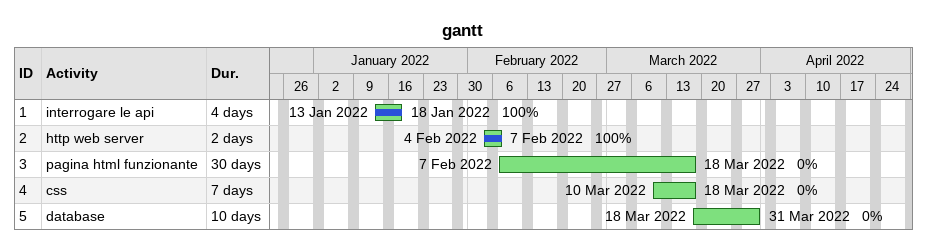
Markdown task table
gantt

| ID | Task | Duration | Start | Finish | % complete |
|---|---|---|---|---|---|
| 1 | interrogare le api | 4d | 2022-01-13 | 2022-01-18 | 100 |
| 2 | http web server | 2d | 2022-02-04 | 2022-02-07 | 100 |
| 3 | pagina html funzionante | 30d | 2022-02-07 | 2022-03-18 | 0 |
| 4 | css | 7d | 2022-03-10 | 2022-03-18 | 0 |
| 5 | database | 10d | 2022-03-18 | 2022-03-31 | 0 |
